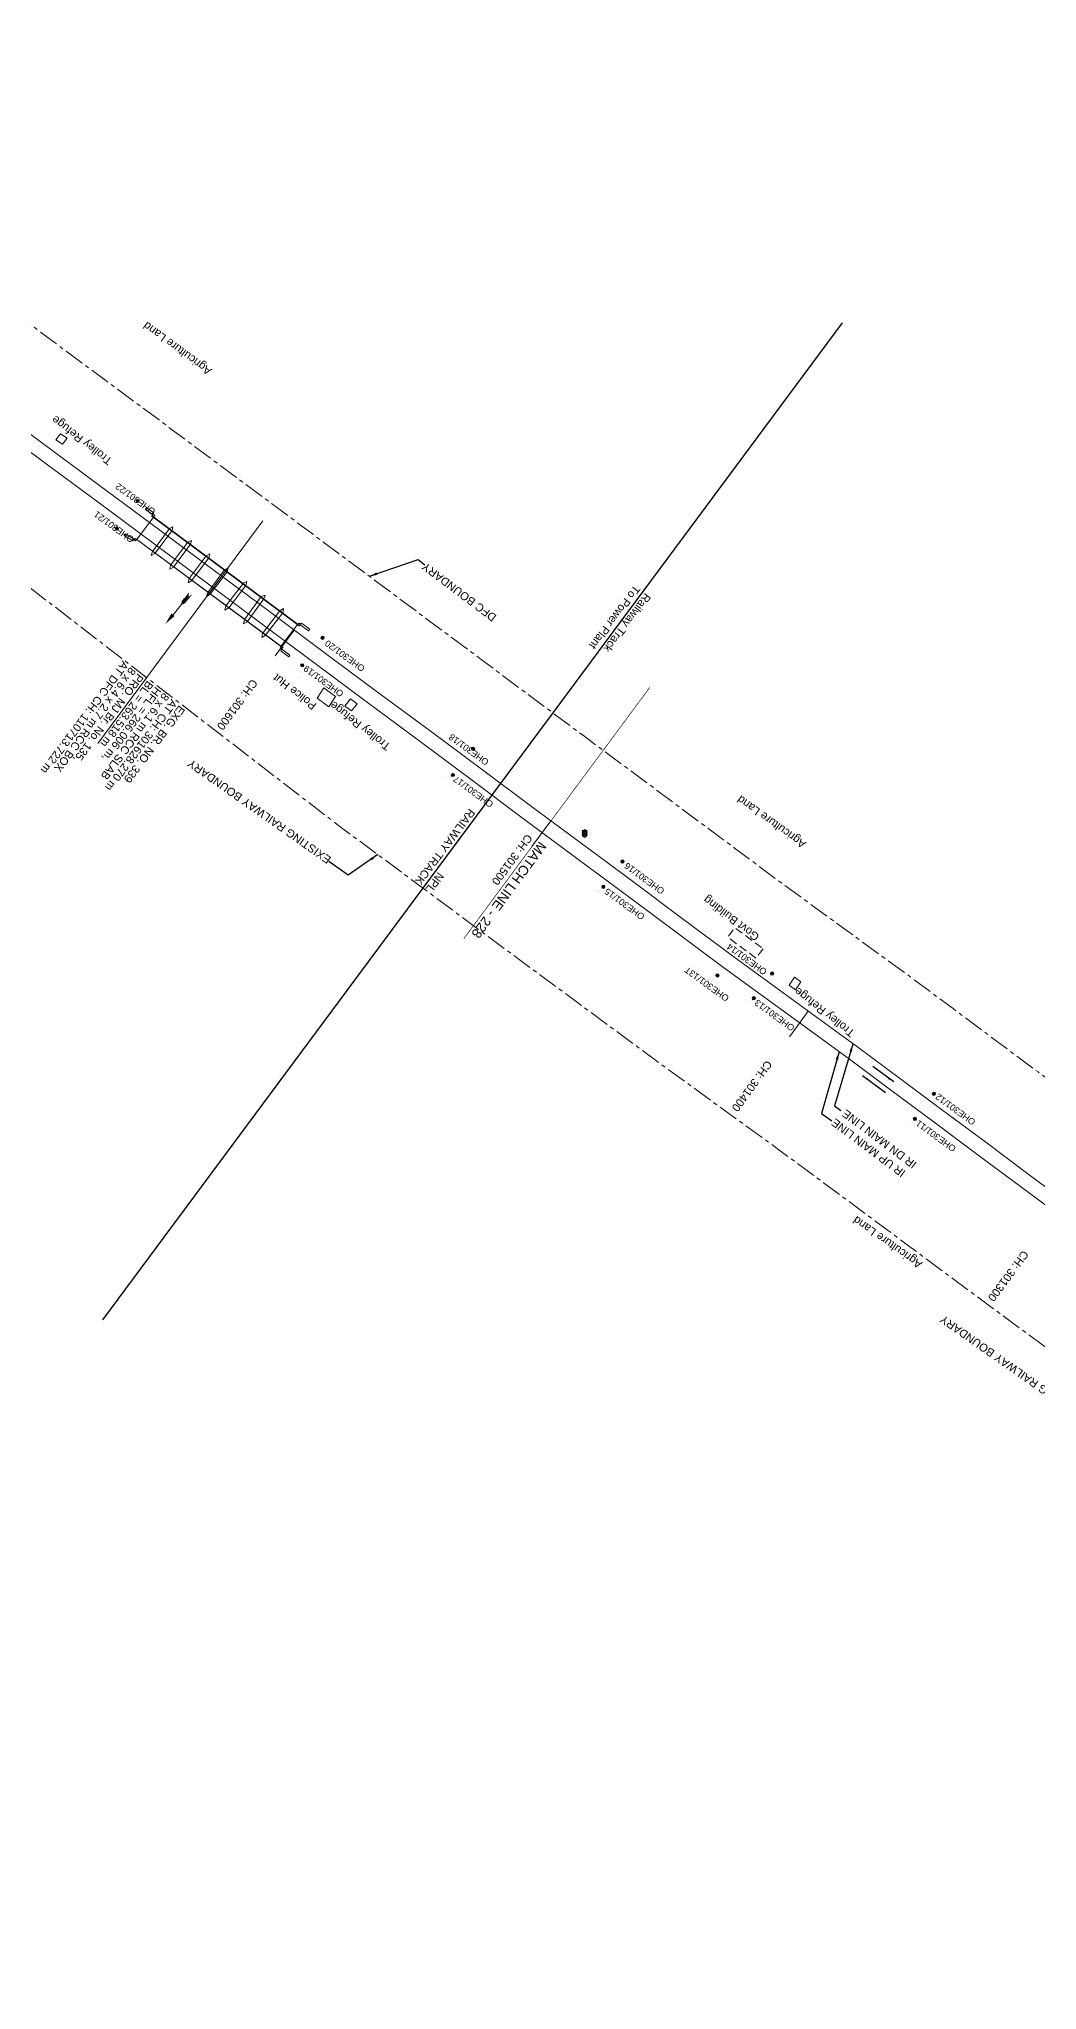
# Model space of a CAD drawing. Header units: metres. Extents: x 628572 to 650094, y 3375792 to 3391117.
# Drawn here: x 643437 to 643749, y 3380332 to 3380942 of the extents above; entities that cross this region are included whole.
import ezdxf
from ezdxf.enums import TextEntityAlignment as Align

# ---------------------------------------------------------------- set-up
doc = ezdxf.new("R2010")
doc.units = ezdxf.units.M
doc.header["$MEASUREMENT"] = 0
for name, pattern in [('CENTER', [2, 1.25, -0.25, 0.25, -0.25]), ('DASHED', [0.75, 0.5, -0.25]), ('PHANTOM2', [1.25, 0.625, -0.125, 0.125, -0.125, 0.125, -0.125])]:
    doc.linetypes.add(name, pattern=pattern)
for name, color, linetype, lineweight in [('BRIDGE DETAILS PLAN', 7, 'Continuous', 0), ('Commercial Building Semipucca', 251, 'Continuous', 0), ('Culvert Parapet', 7, 'Continuous', 0), ('DFCC BOUNDARY', 6, 'CENTER', 0), ('Existing Chainage', 7, 'Continuous', 0), ('Existing IR Track', 143, 'Continuous', 0), ('Existing Railway Boundary', 7, 'CENTER', 0), ('flow direction', 7, 'Continuous', 0), ('Govt buliding', 251, 'Continuous', 0), ('MATCH LINE', 7, 'Continuous', 0), ('OHE MAST', 8, 'Continuous', 0), ('Piers_Abutment', 7, 'Continuous', 0), ('Retaining Wall', 251, 'Continuous', 0), ('River Text', 5, 'Continuous', 0), ('Side Details', 251, 'Continuous', 0), ('Sign Board', 251, 'Continuous', 0), ('Text', 251, 'Continuous', 0), ('Trolley Stand', 251, 'Continuous', 0), ('Wing Wall', 7, 'Continuous', 0)]:
    doc.layers.add(name, color=color, linetype=linetype, lineweight=lineweight)
doc.layers.add('NPL SIDING', color=6, linetype='Continuous')
doc.styles.get("Standard").update_dxf_attribs({"font": 'arial.ttf'})
doc.styles.add('Style-Arial', font='arial.ttf')
doc.styles.add('Text', font='arial.ttf', dxfattribs={"height": 2})
doc.dimstyles.new('ISO-25', dxfattribs={"dimtxt": 2.5, "dimasz": 2.5, "dimexe": 1.25, "dimexo": 0.625, "dimtad": 1, "dimtxsty": 'Standard', "dimcen": 2.5, "dimadec": 0, "dimazin": 0, "dimtfac": 1, "dimtmove": 0, "dimatfit": 3, "dimfxl": 1, "dimarcsym": 0})

# ---------------------------------------------------------------- blocks, each defined once
blk = doc.blocks.new('SIG')
for color, points in [(1, [(-0.22, 0.42, 0.180295), (-0.01, 0.33, -0.00255), (0.01, 0.33, -0.00255), (0.02, 0.33, 0.180295), (0.23, 0.42, -0.002654), (0.25, 0.44, 0.184495), (0.33, 0.65, 1.000001), (-0.32, 0.65, 0.184495), (-0.24, 0.44, -0.002654)]), (2, [(0.23, -0.23, -0.002654), (0.25, -0.21, 0.184495), (0.33, 0.01, 1.000001), (-0.32, 0.01, 0.184495), (-0.24, -0.21, -0.002654), (-0.22, -0.23, 0.180295), (-0.01, -0.32, -0.00255), (0.01, -0.32, -0.00255), (0.02, -0.32, 0.180295)]), (3, [(0.23, -0.88, -0.002654), (0.25, -0.86, 0.184495), (0.33, -0.64, 1.000001), (-0.32, -0.64, 0.184495), (-0.24, -0.86, -0.002654), (-0.22, -0.88, 0.395599)])]:
    blk.add_hatch(color=color).paths.add_polyline_path(points)
for p, q in [((-0.31, 0.98), (-0.32, -0.9)), ((0.33, -0.9), (0.32, 0.98))]:
    blk.add_line(p, q)
at = {"flags": 128}
for points in [[(-0.31, 0.98), (-0.81, 0.98, 0.198758), (-0.42, 0.41, 0.003814), (-0.31, 0.39)], [(-0.31, 0.33), (-0.81, 0.33, 0.198758), (-0.42, -0.23, 0.003727), (-0.32, -0.26)], [(0.32, 0.98), (0.82, 0.98, -0.198758), (0.44, 0.41, -0.003814), (0.32, 0.39)], [(0.32, 0.33), (0.82, 0.33, -0.198758), (0.44, -0.23, -0.003727), (0.33, -0.26)], [(-0.32, -0.32), (-0.81, -0.32, 0.198758), (-0.42, -0.88, 0.003639), (-0.32, -0.9)], [(0.33, -0.32), (0.82, -0.32, -0.198758), (0.44, -0.88, -0.003639), (0.33, -0.9)]]:
    blk.add_lwpolyline(points, format="xyb", dxfattribs=at)
for centre, radius, start, end in [((0.01, 0.91), 0.324, 12.40488, 167.59512), ((0.01, 0.81), 0.357, 27.75781, 152.24219), ((0.01, -0.9), 0.324, 181.45715, 358.54285)]:
    blk.add_arc(centre, radius, start, end)
blk = doc.blocks.new('OHE MAST')
h = blk.add_hatch(color=256)
edge = h.paths.add_edge_path()
edge.add_arc((0, 0), 0.514, 0, 360)
at = {"const_width": 0.01, "flags": 128}
for points in [[(1.5, 3.5), (1.5, 2), (-1.5, 2), (-1.5, 3.5)], [(0, 2), (0, 0)]]:
    blk.add_lwpolyline(points, dxfattribs=at)
blk.add_circle((0, 0), 0.514)
blk = doc.blocks.new('River A')
at = {"layer": 'River Text'}
for p, q in [((0, 0), (-3.6, 7.5, -1499.5)), ((0.1, 6), (-3.5, 13.6, -1499.5)), ((0.1, 3.3), (-3.5, 10.8, -1499.5)), ((0.2, 9.9), (-3.4, 17.4, -1499.5)), ((0.3, 12.9), (-3.3, 20.5, -1499.5)), ((0.4, 16.4), (-3.2, 24, -1499.5)), ((0.5, 20.3), (-3.1, 27.8, -1499.5)), ((0.5, 22.3), (0, 0)), ((0, 0), (4, 7.4, -1499.5)), ((0.1, 6), (4.1, 13.4, -1499.5)), ((0.1, 3.3), (4.1, 10.7, -1499.5)), ((0.2, 9.9), (4.2, 17.2, -1499.5)), ((0.3, 12.9), (4.3, 20.3, -1499.5)), ((0.4, 16.4), (4.4, 23.8, -1499.5)), ((0.5, 20.3), (4.5, 27.7, -1499.5))]:
    blk.add_line(p, q, dxfattribs=at)
at = {"layer": 'River Text', "flags": 128}
blk.add_lwpolyline([(-0.7, -27.7), (0.5, 22.3)], dxfattribs=at)
at = {"layer": 'River Text', "extrusion": (0, 0, -1)}
blk.add_solid([(-3.5, -27.8), (1.3, -52.7), (4.8, -27.6)], dxfattribs=at)

msp = doc.modelspace()

# ---------------------------------------------------------------- linework, layer by layer
at = {"layer": 'BRIDGE DETAILS PLAN', "flags": 128}
msp.add_lwpolyline([(643455.7526, 3380721.4777), (643507.3307, 3380791.0483)], dxfattribs=at)
at = {"layer": 'Commercial Building Semipucca', "linetype": 'Continuous', "flags": 128}
msp.add_lwpolyline([(643527.9643, 3380732.9234), (643524.356, 3380735.6325), (643526.4579, 3380738.8048), (643530.0699, 3380736.0929), (643527.9643, 3380732.9234)], close=True, dxfattribs=at)
at = {"layer": 'Culvert Parapet', "linetype": 'Continuous', "flags": 128}
for points in [[(643472.7517, 3380792.5615), (643472.7072, 3380792.4837), (643518.7144, 3380758.226), (643518.7847, 3380758.2833), (643472.7517, 3380792.5615)], [(643513.6268, 3380751.4228), (643513.5699, 3380751.3367), (643467.5027, 3380785.4657), (643467.5596, 3380785.5518), (643513.6268, 3380751.4228)], [(643519.102, 3380758.7139), (643518.8193, 3380758.3158), (643518.3605, 3380758.6798), (643518.6557, 3380759.0554), (643519.102, 3380758.7139)], [(643513.0797, 3380751.6061), (643513.5298, 3380751.2674), (643513.2656, 3380750.9011), (643512.8378, 3380751.2278), (643513.0797, 3380751.6061)]]:
    msp.add_lwpolyline(points, close=True, dxfattribs=at)
at = {"layer": 'DFCC BOUNDARY', "ltscale": 5, "flags": 128}
msp.add_lwpolyline([(643812.3093, 3380572.2631), (643808.6724, 3380574.9777), (643793.2095, 3380586.5191), (643778.2448, 3380597.6421), (643763.3482, 3380608.7144), (643749.7736, 3380618.8204), (643735.9982, 3380629.076), (643723.1947, 3380638.6), (643709.7998, 3380648.5621), (643690.0477, 3380662.9402), (643670.4357, 3380677.2164), (643654.8999, 3380688.7702), (643639.33, 3380700.3503), (643623.6793, 3380711.9753), (643608.0162, 3380723.6096), (643592.0244, 3380735.5214), (643576.0362, 3380747.4305), (643559.2149, 3380759.9262), (643542.8146, 3380772.109), (643525.4077, 3380785.0526), (643508.5729, 3380797.5713), (643491.5674, 3380810.185), (643474.9054, 3380822.5435), (643458.6431, 3380834.5901), (643442.5469, 3380846.5134), (643427.1858, 3380857.9465), (643411.8459, 3380869.3639), (643394.9279, 3380881.9183), (643378.0712, 3380894.4272), (643361.5733, 3380906.6656), (643345.0316, 3380918.9365), (643327.8173, 3380931.7135), (643310.7678, 3380944.3682), (643276.4247, 3380969.8455), (643259.3635, 3380982.507), (643242.1351, 3380995.2928), (643222.7062, 3381009.6831), (643203.0589, 3381024.2351), (643183.8178, 3381038.4897), (643164.43, 3381052.853), (643145.2327, 3381067.0902), (643126.2605, 3381081.1605), (643109.9442, 3381093.1269), (643094.185, 3381104.6835), (643070.7732, 3381121.9216), (643047.567, 3381139.0085), (643025.8074, 3381155.1407), (643004.0325, 3381171.2845), (642988.5407, 3381182.7648), (642971.6994, 3381195.2495), (642949.8305, 3381211.504), (642926.6521, 3381228.7318), (642912.2142, 3381239.4542), (642897.7112, 3381250.225), (642880.681, 3381262.8766), (642863.5492, 3381275.6037), (642848.8569, 3381286.5082), (642830.5771, 3381300.0787), (642815.3655, 3381311.3602), (642796.6216, 3381325.2614), (642779.3631, 3381338.0981), (642762.2123, 3381350.8547), (642746.7818, 3381362.2976), (642731.1837, 3381373.8649), (642713.7244, 3381386.8427), (642695.8795, 3381400.107), (642676.186, 3381414.7288), (642656.3739, 3381429.4386), (642638.7427, 3381442.5386), (642620.5543, 3381456.0528), (642604.8402, 3381467.7078), (642587.9896, 3381480.2058), (642565.2925, 3381497.0883), (642541.6892, 3381514.6448), (642525.704, 3381526.5194), (642509.7629, 3381538.3612), (642491.0733, 3381552.2518), (642472.4595, 3381566.086), (642458.4237, 3381576.5074), (642444.2456, 3381587.0343), (642429.7967, 3381597.7603), (642415.357, 3381608.4793), (642397.6705, 3381621.593), (642380.0084, 3381634.6886), (642363.7544, 3381646.7691), (642347.2259, 3381659.0537), (642330.8575, 3381671.2261), (642314.3519, 3381683.5006), (642297.8931, 3381695.7457), (642281.8453, 3381707.6851), (642264.9228, 3381720.2432), (642248.3602, 3381732.5341), (642230.5414, 3381745.7954), (642212.7106, 3381759.0381), (642195.2367, 3381772.0213), (642177.7043, 3381785.0479), (642157.1992, 3381800.2569), (642136.6249, 3381815.5171), (642118.9645, 3381828.6404), (642101.3287, 3381841.7453), (642081.6266, 3381856.3336), (642061.8408, 3381870.9838), (642042.7256, 3381885.154), (642023.486, 3381899.4164), (642005.9697, 3381912.4264), (641988.4231, 3381925.4588), (641970.4215, 3381938.796), (641952.2749, 3381952.2408), (641931.9264, 3381967.3701), (641911.6528, 3381982.4438), (641898.9656, 3381991.8514), (641886.5608, 3382001.0055), (641876.0335, 3382008.8624), (641864.0463, 3382017.7726), (641852.3291, 3382026.4822), (641837.115, 3382037.7582), (641821.9667, 3382048.9854), (641806.6184, 3382060.3889), (641791.2687, 3382071.7933), (641778.1757, 3382081.5216), (641765.0647, 3382091.263), (641751.1214, 3382101.6324), (641737.1136, 3382112.0497), (641726.4516, 3382119.9432), (641715.7754, 3382127.8472), (641700.446, 3382139.2493), (641685.0398, 3382150.7085), (641672.5358, 3382160.0238), (641659.9859, 3382169.3732), (641642.1375, 3382182.6543), (641624.3659, 3382195.8782), (641611.4997, 3382205.4411), (641598.7051, 3382214.9508), (641579.3318, 3382229.3615), (641559.9393, 3382243.7865), (641545.7561, 3382254.3093), (641531.6069, 3382264.7929), (641516.2129, 3382276.2423), (641500.7739, 3382287.7114), (641484.9887, 3382299.3992), (641469.298, 3382311.017), (641453.4587, 3382322.7603), (641437.5808, 3382334.5322), (641423.9882, 3382344.5278), (641410.4861, 3382354.4572), (641398.1591, 3382363.7061), (641385.5887, 3382373.1374), (641369.5481, 3382385.0615), (641353.581, 3382396.931), (641340.174, 3382406.8961), (641326.8342, 3382416.8112), (641313.9782, 3382426.3292), (641301.2155, 3382435.7781), (641284.3444, 3382448.3055), (641267.4776, 3382460.8298), (641251.7036, 3382472.5569), (641235.976, 3382484.2496), (641219.0383, 3382496.817), (641202.2584, 3382509.2673), (641189.76, 3382518.5659), (641177.2671, 3382527.8539), (641163.4298, 3382538.1046), (641149.6816, 3382548.2893), (641137.5323, 3382557.3376), (641125.4142, 3382566.3629), (641111.3917, 3382576.7766), (641097.4434, 3382587.1352), (641086.4887, 3382595.2709), (641075.334, 3382603.5555), (641061.7644, 3382613.6593), (641047.9094, 3382623.9756), (641033.6643, 3382634.5297), (641019.4811, 3382645.038), (641006.7027, 3382654.5421), (640993.8916, 3382664.0705), (640978.9563, 3382675.1623), (640963.9965, 3382686.2723), (640946.2836, 3382699.3937), (640928.6538, 3382712.4537), (640913.4131, 3382723.7566), (640898.2075, 3382735.0336), (640883.6572, 3382745.852), (640855.1845, 3382767.015), (640841.3158, 3382777.3197), (640825.904, 3382788.7498), (640810.5106, 3382800.1663), (640797.3056, 3382809.9954), (640784.0814, 3382819.8389), (640767.3829, 3382832.244), (640750.7597, 3382844.5932), (640734.5712, 3382856.624), (640718.4561, 3382868.6002), (640700.8318, 3382881.7023), (640683.2571, 3382894.7676), (640668.0149, 3382906.0851), (640653.0827, 3382917.1726), (640637.096, 3382929.0729), (640621.3126, 3382940.8219), (640606.7688, 3382951.6133), (640592.2397, 3382962.3937), (640576.5383, 3382974.0634), (640560.8512, 3382985.7224), (640545.651, 3382997.022), (640530.4116, 3383008.3505), (640516.6491, 3383018.562), (640502.8751, 3383028.782), (640490.7881, 3383037.7114), (640478.8397, 3383046.5383), (640463.3449, 3383058.0659), (640447.6782, 3383069.721), (640428.9748, 3383083.5735), (640410.2094, 3383097.4719), (640387.4808, 3383114.4141), (640364.785, 3383131.332), (640350.7429, 3383141.7456), (640336.708, 3383152.1537), (640321.9965, 3383163.0459), (640307.2262, 3383173.9816), (640293.057, 3383184.4985), (640278.9681, 3383194.9558), (640263.9534, 3383206.1214), (640248.9885, 3383217.2501), (640234.9895, 3383227.6511), (640220.8998, 3383238.1196), (640203.1822, 3383251.2592), (640185.3658, 3383264.472), (640169.5446, 3383276.2399), (640153.6227, 3383288.0852), (640140.9567, 3383297.4857), (640127.9156, 3383307.1648), (640111.7201, 3383319.2), (640095.1302, 3383331.5282), (640080.0724, 3383342.6864), (640064.9887, 3383353.8638), (640050.3238, 3383364.7642), (640035.5809, 3383375.7224), (640023.8916, 3383384.3981), (640012.2409, 3383393.045), (639998.431, 3383403.2737), (639984.6827, 3383413.4567), (639970.0377, 3383424.3322), (639950.049, 3383439.1796), (639942.8737, 3383444.5141), (639926.5747, 3383456.6308), (639913.4666, 3383466.3801), (639896.5934, 3383478.9297), (639881.5054, 3383490.1549), (639866.4939, 3383501.3233), (639852.4765, 3383511.7446), (639838.5065, 3383522.1306), (639823.7382, 3383533.0543), (639809.0966, 3383543.8841), (639795.0765, 3383554.2956), (639781.0402, 3383564.7193), (639768.5196, 3383574.0242), (639755.953, 3383583.3633), (639741.5243, 3383594.0903), (639727.0981, 3383604.8155), (639713.2608, 3383615.1067), (639699.4745, 3383625.36), (639684.1093, 3383636.7884), (639668.7758, 3383648.193), (639654.5483, 3383658.7838), (639640.2683, 3383669.4137), (639622.7576, 3383682.4104), (639605.3264, 3383695.3482), (639590.884, 3383706.0812), (639576.4835, 3383716.7831), (639562.3867, 3383727.2481), (639548.2532, 3383737.7403), (639534.822, 3383747.7129), (639521.3566, 3383757.711), (639505.358, 3383769.5842), (639489.3927, 3383781.4328), (639473.4311, 3383793.2886), (639457.4738, 3383805.1412), (639442.7456, 3383816.0648), (639428.0129, 3383826.9918), (639404.2096, 3383844.6857), (639380.3313, 3383862.4353), (639363.908, 3383874.6137), (639346.9106, 3383887.212), (639330.3344, 3383899.5156)], dxfattribs=at)
at = {"layer": 'Existing Chainage', "color": 7, "linetype": 'Continuous', "lineweight": 13, "flags": 128}
for points in [[(643511.2253, 3380748.8588), (643517.1867, 3380756.8875)], [(643591.5143, 3380689.226), (643597.4661, 3380697.2619)], [(643672.0291, 3380629.7851), (643677.9163, 3380637.8685)]]:
    msp.add_lwpolyline(points, dxfattribs=at)
at = {"layer": 'Existing IR Track', "flags": 128}
for points in [[(643761.9089, 3380575.6657), (643746.6303, 3380587.003), (643733.4119, 3380596.8457), (643719.6393, 3380607.1009), (643706.8361, 3380616.6115), (643693.452, 3380626.5536), (643673.94, 3380640.7645), (643654.2307, 3380655.1206), (643638.5493, 3380666.7849), (643622.9315, 3380678.4011), (643607.3259, 3380689.9593), (643591.8126, 3380701.4492), (643575.6113, 3380713.4952), (643559.6481, 3380725.3644), (643542.8208, 3380737.8563), (643526.5749, 3380749.9167), (643508.9881, 3380762.9751), (643492.1665, 3380775.4649), (643475.1643, 3380788.0667), (643458.6675, 3380800.2939), (643442.2611, 3380812.4654), (643426.2759, 3380824.3245)], [(643759.1554, 3380571.9595), (643744.2588, 3380583.0318), (643730.6644, 3380593.1526), (643716.8889, 3380603.4083), (643704.0958, 3380612.9245), (643690.8347, 3380622.787), (643671.2151, 3380637.0687), (643651.4708, 3380651.4412), (643635.8038, 3380663.0926), (643620.2329, 3380674.6735), (643604.5982, 3380686.2866), (643588.9178, 3380697.9337), (643572.9088, 3380709.8584), (643556.9373, 3380721.755), (643540.1327, 3380734.2382), (643523.7325, 3380746.421), (643506.3132, 3380759.3739), (643489.4934, 3380771.8813), (643472.5034, 3380784.4836), (643455.8419, 3380796.8417), (643439.5954, 3380808.8765), (643423.4701, 3380820.8215)]]:
    msp.add_lwpolyline(points, dxfattribs=at)
at = {"layer": 'Existing Railway Boundary', "ltscale": 5, "flags": 128}
msp.add_lwpolyline([(631983.38, 3389039.032), (631997.7807, 3389029.4226), (631998.0481, 3389028.4172), (632017.689, 3389013.381), (632054.7643, 3388986.9088), (632106.6339, 3388955.856), (632154.9467, 3388925.0992), (632230.8669, 3388875.9972), (632261.2753, 3388857.0709), (632290.5359, 3388840.2738), (632385.6616, 3388776.6365), (632400.5735, 3388766.5357), (632397.5375, 3388762.1235), (632395.5364, 3388759.1088), (632389.2973, 3388750.367), (632386.7075, 3388746.9674), (632380.0799, 3388739.4039), (632361.8258, 3388715.063), (632365.1364, 3388712.5802), (632373.8273, 3388706.8724), (632388.4278, 3388697.2834), (632403.5607, 3388687.3436), (632418.7904, 3388677.3402), (632434.5002, 3388667.0345), (632450.2517, 3388656.7014), (632466.7864, 3388645.8571), (632483.3195, 3388635.0137), (632501.7611, 3388622.9148), (632520.2525, 3388610.7831), (632536.8197, 3388599.9238), (632553.3588, 3388589.0829), (632565.8495, 3388580.885), (632578.4671, 3388572.604), (632596.9196, 3388560.5289), (632615.4939, 3388548.3741), (632635.6038, 3388535.295), (632652.8405, 3388523.9973), (632669.9946, 3388512.743), (632686.4084, 3388501.9869), (632696.8068, 3388495.1588), (632732.8678, 3388550.0585), (632815.552, 3388494.313), (632865.8266, 3388462.6693), (632954.7858, 3388408.1832), (633025.1519, 3388369.9037), (633056.7277, 3388353.8904), (633065.1399, 3388349.0145), (633088.5914, 3388328.9973), (633152.5885, 3388273.22), (633202.5468, 3388242.3953), (633264.4413, 3388204.6969), (633318.529, 3388171.7998), (633353.1394, 3388148.7029), (633406.9301, 3388112.3266), (633420.502, 3388103.4378), (633436.8123, 3388092.7008), (633466.2362, 3388073.356), (633479.8402, 3388064.4269), (633497.3225, 3388052.9837), (633514.7073, 3388041.6043), (633531.7969, 3388030.3277), (633546.129, 3388020.9518), (633562.4852, 3388010.2117), (633576.5949, 3388000.9466), (633594.4174, 3387989.2137), (633606.8568, 3387981.0241), (633607.7091, 3387982.3188), (633610.8424, 3387980.256), (633626.8506, 3387969.7582), (633642.9494, 3387959.201), (633660.1619, 3387947.8844), (633677.4438, 3387936.5221), (633693.0899, 3387926.2037), (633708.7685, 3387915.8637), (633726.0343, 3387904.4973), (633743.3468, 3387893.1002), (633758.2779, 3387883.3197), (633773.1647, 3387873.5681), (633789.2894, 3387862.9617), (633805.4356, 3387852.3412), (633820.4764, 3387842.4668), (633835.4704, 3387832.6232), (633852.0416, 3387821.7432), (633886.4734, 3387799.1411), (633904.4207, 3387787.3621), (633919.3393, 3387777.5707), (633934.3023, 3387767.7502), (633949.6629, 3387757.6969), (633964.9235, 3387747.7091), (633980.0551, 3387737.7098), (633995.2041, 3387727.6988), (634012.3387, 3387716.4289), (634029.3333, 3387705.2512), (634045.5362, 3387694.5849), (634061.6293, 3387683.9862), (634078.9907, 3387672.5929), (634096.3149, 3387661.224), (634113.1506, 3387650.1721), (634130.0059, 3387639.1072), (634145.8823, 3387628.6414), (634161.8963, 3387618.085), (634177.8703, 3387607.6107), (634193.7633, 3387597.1895), (634209.9993, 3387586.506), (634226.097, 3387575.9134), (634243.1652, 3387564.6955), (634260.1615, 3387553.5249), (634275.6177, 3387543.3646), (634291.1318, 3387533.1662), (634296.8083, 3387529.4449), (634291.9143, 3387522.0113), (634301.9583, 3387515.4268), (634317.7028, 3387505.1053), (634344.1271, 3387487.7818), (634370.6963, 3387470.3636), (634386.1901, 3387460.3813), (634401.9429, 3387450.229), (634426.4972, 3387434.0857), (634451.3792, 3387417.727), (634475.9114, 3387401.5928), (634500.3759, 3387385.5031), (634523.6732, 3387370.1555), (634547.0997, 3387354.7227), (634564.8006, 3387343.068), (634582.571, 3387331.3674), (634601.3879, 3387318.9723), (634620.2858, 3387306.5238), (634639.3106, 3387294.0156), (634658.1243, 3387281.6461), (634679.4814, 3387267.2836), (634702.026, 3387254.0413), (634712.9167, 3387246.4104), (634726.0042, 3387238.4627), (634737.8854, 3387230.0656), (634750.9438, 3387221.7267), (634764.9008, 3387212.4131), (634775.612, 3387204.6159), (634789.3703, 3387195.959), (634801.4607, 3387188.869), (634814.7172, 3387180.8194), (634815.4987, 3387180.2694), (634827.9598, 3387171.3498), (634840.5994, 3387164.128), (634854.2176, 3387155.5292), (634871.8787, 3387143.9515), (634877.6173, 3387139.7695), (634887.5373, 3387132.4757), (634902.4262, 3387121.5277), (634921.3448, 3387107.4791), (634940.6674, 3387093.1306), (634962.2421, 3387077.0753), (634984.1126, 3387060.8), (635000.5185, 3387048.6195), (635017.0238, 3387036.3652), (635035.7455, 3387022.426), (635054.4369, 3387008.5092), (635082.1937, 3386987.9155), (635109.8573, 3386967.3911), (635134.2436, 3386949.2611), (635158.5309, 3386931.2047), (635180.7563, 3386914.7058), (635202.7867, 3386898.3516), (635206.1213, 3386895.8016), (635211.1242, 3386892.0437), (635230.1367, 3386877.9281), (635249.207, 3386863.7701), (635270.9723, 3386847.61), (635292.819, 3386831.3895), (635313.1117, 3386816.3456), (635333.3618, 3386801.3334), (635352.372, 3386787.2182), (635371.5331, 3386772.9909), (635390.4616, 3386758.9197), (635409.8226, 3386744.527), (635427.2062, 3386731.6093), (635445.0434, 3386718.3546), (635461.6171, 3386706.0794), (635478.4695, 3386693.5976), (635493.4196, 3386682.4884), (635508.6023, 3386671.2062), (635518.0063, 3386664.2196), (635527.5618, 3386657.1206), (635543.461, 3386645.2907), (635559.7145, 3386633.1978), (635591.676, 3386610.2688), (635606.0755, 3386599.5015), (635620.6466, 3386588.6057), (635636.5434, 3386576.7606), (635652.3995, 3386564.9458), (635668.2493, 3386553.1365), (635683.9787, 3386541.4169), (635700.2614, 3386528.9886), (635716.7419, 3386516.4094), (635732.9183, 3386504.3569), (635749.0007, 3386492.3748), (635764.9276, 3386480.5277), (635780.91, 3386468.6394), (635796.8963, 3386456.7694), (635812.8908, 3386444.8934), (635829.3631, 3386432.6938), (635845.7912, 3386420.527), (635861.6814, 3386408.7334), (635877.6317, 3386396.8953), (635893.2055, 3386385.3425), (635908.8769, 3386373.7174), (635925.058, 3386361.6972), (635941.2668, 3386349.6564), (635956.6865, 3386338.1889), (635972.0823, 3386326.7391), (635987.7899, 3386315.0493), (636003.5308, 3386303.3347), (636019.0977, 3386291.765), (636034.6476, 3386280.2079), (636050.7681, 3386268.2256), (636066.8961, 3386256.2378), (636083.1084, 3386244.1987), (636099.3561, 3386232.1333), (636114.134, 3386221.1471), (636147.8198, 3386196.1265), (636166.7058, 3386182.1085), (636182.4635, 3386170.4111), (636198.2037, 3386158.7268), (636214.3364, 3386146.7471), (636230.3919, 3386134.8247), (636230.9614, 3386134.4025), (636228.154, 3386130.995), (636300.9317, 3386076.4069), (636382.1931, 3386014.4435), (636463.0816, 3385952.0584), (636544.2755, 3385889.3268), (636568.8921, 3385871.1182), (636613.4471, 3385839.7025), (636628.0709, 3385853.6506), (636650.5128, 3385835.4717), (636693.9069, 3385800.1065), (636686.7095, 3385790.4003), (636696.0629, 3385782.3378), (636710.473, 3385769.9165), (636766.0138, 3385726.4206), (636849.4668, 3385668.9836), (636931.64, 3385608.8479), (637013.8419, 3385548.1951), (637096.6082, 3385488.6336), (637121.9489, 3385470.2058), (637176.9181, 3385426.1737), (637258.1753, 3385363.4078), (637340.1494, 3385301.7514), (637422.2947, 3385241.0852), (637447.0788, 3385223.2045), (637528.2227, 3385160.8768), (637610.9552, 3385100.7612), (637694.8717, 3385041.953), (637753.3499, 3385002.2846), (637771.5944, 3384989.982), (637771.5944, 3384979.4924), (637852.0915, 3384922.0343), (637935.0162, 3384862.0714), (637993.4351, 3384821.4573), (638019.0158, 3384803.2052), (638102.4107, 3384745.0584), (638178.9785, 3384688.3398), (638237.6603, 3384636.8079), (638344.701, 3384557.2221), (638427.4112, 3384496.8586), (638508.4228, 3384435.5926), (638565.3238, 3384391.9743), (638589.782, 3384373.2765), (638631.8324, 3384337.8543), (638619.2503, 3384320.7689), (638700.6253, 3384258.2275), (638758.2306, 3384210.1286), (638748.4263, 3384194.4881), (638832.9819, 3384135.241), (638898.2751, 3384089.8354), (638910.685, 3384104.7359), (638994.0238, 3384045.8483), (639077.2216, 3383986.384), (639102.1383, 3383968.0886), (639159.8745, 3383926.5901), (639184.8741, 3383908.5552), (639242.6613, 3383867.4991), (639268.1519, 3383849.1332), (639327.9549, 3383811.5106), (639354.2186, 3383795.0507), (639414.5653, 3383756.9689), (639440.0428, 3383739.3736), (639498.3493, 3383699.1058), (639523.8465, 3383681.6785), (639574.9736, 3383646.7331), (639583.1624, 3383652.0276), (639689.1575, 3383571.5368), (639770.3529, 3383510.1038), (639826.8338, 3383467.0843), (639851.6063, 3383448.3401), (639907.8381, 3383405.1303), (639928.7552, 3383389.2727), (639932.4136, 3383385.8226), (639987.4639, 3383341.8457), (640012.7135, 3383323.0928), (640093.1273, 3383262.0565), (640171.8725, 3383196.1592), (640228.3322, 3383153.381), (640311.5957, 3383095.2106), (640394.8641, 3383036.2274), (640477.4145, 3382977.0386), (640559.1827, 3382915.4685), (640665.4567, 3382835.3045), (640720.6935, 3382789.5682), (640744.1896, 3382769.9043), (640801.5333, 3382727.7921), (640884.497, 3382668.355), (640967.4181, 3382609.4811), (641049.3321, 3382547.9775), (641130.842, 3382487.0083), (641212.6929, 3382426.3203), (641295.2397, 3382366.2732), (641377.1032, 3382305.6407), (641458.6913, 3382244.4694), (641539.788, 3382182.3426), (641622.1383, 3382122.0097), (641702.364, 3382062.6427), (641784.5528, 3382001.6936), (641867.0132, 3381941.5198), (641973.939, 3381862.1361), (642047.1447, 3381806.5386), (642111.3474, 3381756.247), (642135.5451, 3381737.1522), (642191.6481, 3381692.8805), (642216.3665, 3381674.0919), (642297.8377, 3381612.4104), (642380.4062, 3381552.4772), (642463.3246, 3381492.4122), (642545.7114, 3381431.7783), (642627.5896, 3381371.9523), (642710.042, 3381311.7191), (642794.2249, 3381254.3826), (642875.8129, 3381193.2771), (642956.3456, 3381130.3141), (643036.4583, 3381067.3443), (643117.185, 3381004.8095), (643172.4593, 3380960.8682), (643197.158, 3380942.1115), (643255.3116, 3380901.5691), (643282.0179, 3380885.9855), (643340.0019, 3380844.3971), (643414.9945, 3380785.1482), (643451.8986, 3380756.7808), (643532.8037, 3380694.4612), (643535.2972, 3380692.6635), (643551.2784, 3380680.8194), (643567.3357, 3380668.919), (643583.0638, 3380657.2952), (643598.7082, 3380645.7333), (643614.3081, 3380634.1892), (643630.1523, 3380622.4653), (643650.0814, 3380608.0318), (643669.585, 3380593.9065), (643682.7179, 3380584.1884), (643695.5222, 3380574.7117), (643709.3225, 3380564.4893), (643722.9637, 3380554.3847), (643737.887, 3380543.3483), (643752.8235, 3380532.3022), (643768.2592, 3380520.8389), (643783.7331, 3380509.3472), (643799.7855, 3380497.4973), (643815.9413, 3380485.5714), (643832.7782, 3380473.1288), (643849.7289, 3380460.6021), (643866.059, 3380448.5159), (643882.3496, 3380436.4589), (643898.3816, 3380424.7148), (643914.2305, 3380413.1048), (643929.3278, 3380401.9147), (643944.4267, 3380390.7231), (643959.7518, 3380379.1349), (643975.3902, 3380367.3097), (643987.907, 3380358.1055), (644000.1603, 3380349.0958), (644017.4569, 3380336.3184), (644034.4669, 3380323.7528), (644046.4455, 3380314.9727), (644249.4258, 3380165.3983), (644621.007, 3379887.6965), (644676.9944, 3379845.4482), (644702.8645, 3379825.9912), (644738.6024, 3379799.4801), (644742.2817, 3379796.7418), (644771.2557, 3379773.8192), (644804.6479, 3379750.2058), (644834.554, 3379728.6172), (644848.5372, 3379718.5093), (644863.2911, 3379707.9396), (644878.1999, 3379697.2589), (644893.8111, 3379686.127), (644909.381, 3379675.0245), (644918.4816, 3379668.5863), (644935.1691, 3379656.7791), (644907.7997, 3379620.3367), (644936.8456, 3379598.666), (644961.4527, 3379618.4234), (645145.9779, 3379481.4776), (645154.4712, 3379493.1591), (645276.7247, 3379402.534), (645270.2115, 3379393.7381), (645468.3754, 3379252.8811), (645478.6859, 3379267.1096), (645498.5589, 3379252.3702), (645510.5872, 3379243.9988), (645510.5872, 3379243.9988), (645531.3517, 3379228.922), (645544.8911, 3379218.91), (645549.0311, 3379215.8257)], dxfattribs=at)
at = {"layer": 'Govt buliding', "color": 88, "linetype": 'DASHED', "ltscale": 5, "flags": 128}
msp.add_lwpolyline([(643663.8096, 3380657.3083), (643661.6032, 3380654.3666), (643652.783, 3380660.9523), (643654.9895, 3380663.894), (643663.8096, 3380657.3083)], close=True, dxfattribs=at)
at = {"layer": 'MATCH LINE', "linetype": 'PHANTOM2', "ltscale": 15, "const_width": 0.2}
msp.add_lwpolyline([(643628.3559, 3380738.9684), (643570.2323, 3380660.4916)], dxfattribs=at)
at = {"layer": 'NPL SIDING'}
msp.add_lwpolyline([(643688.5429, 3380852.9203), (643457.2675, 3380541.3712)], dxfattribs=at)
at = {"layer": 'Piers_Abutment', "linetype": 'Continuous', "flags": 128}
for points in [[(643467.8604, 3380785.1244), (643473.2935, 3380792.2559)], [(643512.9425, 3380751.6614), (643518.35, 3380758.7125)]]:
    msp.add_lwpolyline(points, dxfattribs=at)
for points in [[(643472.4294, 3380780.2116), (643472.8621, 3380781.4924), (643478.154, 3380788.6772), (643479.2235, 3380789.1818), (643479.0097, 3380788.0168), (643473.6287, 3380780.8364), (643472.4294, 3380780.2116)], [(643478.242, 3380775.9329), (643479.4253, 3380776.5196), (643484.7784, 3380783.701), (643485.0249, 3380784.8914), (643483.9227, 3380784.3614), (643478.5166, 3380777.2309), (643478.242, 3380775.9329)], [(643484.0376, 3380771.7081), (643485.1077, 3380772.2871), (643490.4713, 3380779.4357), (643490.8354, 3380780.7067), (643489.6721, 3380780.09), (643484.3112, 3380772.9731), (643484.0376, 3380771.7081)], [(643496.2611, 3380775.1116), (643496.5084, 3380776.3364), (643495.3379, 3380775.7201), (643490.1187, 3380768.6457), (643489.7499, 3380767.362), (643490.9347, 3380768.0875), (643496.2611, 3380775.1116)], [(643502.0913, 3380770.8696), (643502.3128, 3380772.085), (643501.2768, 3380771.5516), (643495.841, 3380764.4532), (643495.4837, 3380763.1248), (643496.7327, 3380763.8309), (643502.0913, 3380770.8696)], [(643508.088, 3380767.843), (643506.8866, 3380767.3522), (643501.6348, 3380760.1761), (643501.2711, 3380758.8274), (643502.459, 3380759.4919), (643507.7082, 3380766.6112), (643508.088, 3380767.843)], [(643507.2627, 3380755.8807), (643507.0487, 3380754.6286), (643508.1342, 3380755.2298), (643513.5936, 3380762.273), (643513.8635, 3380763.6481), (643512.6497, 3380762.9356), (643507.2627, 3380755.8807)]]:
    msp.add_lwpolyline(points, close=True, dxfattribs=at)
at = {"layer": 'Retaining Wall', "linetype": 'Continuous', "flags": 128}
for points in [[(643471.0316, 3380795.1437), (643470.6269, 3380794.5862), (643472.8495, 3380792.9841), (643473.2542, 3380793.5416), (643471.0316, 3380795.1437)], [(643464.4276, 3380786.9716), (643464.0396, 3380786.4815), (643466.754, 3380784.7973), (643467.142, 3380785.2874), (643464.4276, 3380786.9716)], [(643519.4725, 3380759.0622), (643522.0785, 3380757.2182), (643521.6833, 3380756.683), (643519.032, 3380758.5203), (643519.4725, 3380759.0622)], [(643513.2751, 3380750.8843), (643512.9452, 3380750.4269), (643515.4788, 3380748.5695), (643515.8086, 3380749.027), (643513.2751, 3380750.8843)]]:
    msp.add_lwpolyline(points, close=True, dxfattribs=at)
at = {"layer": 'Trolley Stand', "linetype": 'Continuous', "flags": 128}
for points in [[(643446.1293, 3380816.8379), (643444.6758, 3380814.9573), (643442.6004, 3380816.3407), (643444.0539, 3380818.2213), (643446.1293, 3380816.8379)], [(643533.0331, 3380733.1723), (643534.8336, 3380735.3913), (643536.8624, 3380733.8856), (643535.0618, 3380731.6665), (643533.0331, 3380733.1723)], [(643673.9881, 3380644.4664), (643671.9738, 3380645.9413), (643673.6102, 3380648.4317), (643675.6247, 3380646.9566), (643673.9881, 3380644.4664)]]:
    msp.add_lwpolyline(points, close=True, dxfattribs=at)
at = {"layer": 'Wing Wall', "linetype": 'Continuous', "flags": 128}
for points in [[(643473.2019, 3380792.2462), (643472.6877, 3380792.6444), (643473.0563, 3380793.1078), (643473.576, 3380792.7052), (643473.2019, 3380792.2462)], [(643467.3934, 3380785.4714), (643467.8434, 3380785.1134), (643467.5995, 3380784.7632), (643467.1338, 3380785.1162), (643467.3934, 3380785.4714)]]:
    msp.add_lwpolyline(points, close=True, dxfattribs=at)

# ---------------------------------------------------------------- block references
at = {"layer": 'OHE MAST', "color": 2, "rotation": 143.3908318566117}
for p in [(643468.192, 3380797.238), (643461.73, 3380788.631), (643526.038, 3380754.483), (643519.685, 3380745.885), (643573.126, 3380719.817), (643566.807, 3380711.607), (643619.798, 3380684.558), (643613.848, 3380676.685), (643649.521, 3380648.985), (643666.639, 3380649.555), (643660.903, 3380641.845), (643717.208, 3380612.011), (643711.276, 3380604.146)]:
    msp.add_blockref('OHE MAST', p, dxfattribs=at)
at = {"layer": 'River Text', "xscale": 0.1499234070063734, "yscale": 0.1499234070063734, "zscale": 0.1499234070063734, "rotation": 321.7137293221169}
msp.add_blockref('River A', (643481.9313, 3380764.902), dxfattribs=at)
at = {"layer": 'Sign Board', "linetype": 'Continuous'}
msp.add_blockref('SIG', (643608.011, 3380693.327), dxfattribs=at)

# ---------------------------------------------------------------- texts
at = {"layer": 'BRIDGE DETAILS PLAN', "color": 10}
for s, p in [('AT DFC CH: 110713.722 m', (643463.5413, 3380747.482)), ('8 x 6.4 x 2.7 m RCC BOX', (643465.899, 3380745.5313)), ('PRO. MJ Br. No. 135,', (643468.2566, 3380743.5805))]:
    msp.add_text(s, height=2.5, rotation=233, dxfattribs=at).set_placement(p)
at = {"layer": 'BRIDGE DETAILS PLAN'}
for s, p in [('BL = 263.518 m', (643471.3072, 3380741.2722)), ('HFL = 266.006 m,', (643473.806, 3380739.3905)), ('8 x 6.1 m RCC SLAB', (643476.3048, 3380737.5088)), ('AT CH: 301628.270 m', (643478.7626, 3380735.5452)), ('EXG. BR. NO. 339 ', (643481.2205, 3380733.5816))]:
    msp.add_text(s, height=2.5, rotation=233, dxfattribs=at).set_placement(p)
at = {"layer": 'DFCC BOUNDARY', "linetype": 'Continuous', "ltscale": 5}
msp.add_text('DFC BOUNDARY', height=2.5, rotation=143, dxfattribs=at).set_placement((643557.586, 3380777.1769), align=Align.MIDDLE_RIGHT)
at = {"layer": 'Existing Chainage', "color": 7, "lineweight": 0, "char_height": 2.5, "attachment_point": 4, "line_spacing_factor": 0.6, "style": 'Style-Arial'}
for s, insert, rotation in [('CH: 301600', (643504.9293, 3380741.0784), 233.4056384), ('CH: 301500', (643590.861, 3380692.64), 233.4746346), ('CH: 301400', (643665.805, 3380621.9471), 233.9334468), ('CH: 301300', (643746.0278, 3380562.5453), 233.4231894)]:
    msp.add_mtext(s, dxfattribs=dict(at, insert=insert, rotation=rotation))
at = {"layer": 'Existing IR Track', "color": 7, "lineweight": 0}
for s, p in [('IR DN MAIN LINE', (643688.9958, 3380606.2552)), ('IR UP MAIN LINE', (643685.6493, 3380603.4268))]:
    msp.add_text(s, height=2.5, rotation=143, dxfattribs=at).set_placement(p, align=Align.MIDDLE_RIGHT)
at = {"layer": 'Existing Railway Boundary', "linetype": 'Continuous', "ltscale": 5}
for p in [(643484.9923, 3380716.6707), (643720.277, 3380542.9818)]:
    msp.add_text('EXISTING RAILWAY BOUNDARY', height=2.5, rotation=144.877675, dxfattribs=at).set_placement(p, align=Align.RIGHT)
at = {"layer": 'MATCH LINE', "linetype": 'Continuous'}
msp.add_text('MATCH LINE - 228', height=3, rotation=233.6237118, dxfattribs=at).set_placement((643593.8287, 3380691.0989))
at = {"layer": 'NPL SIDING', "char_height": 2.5, "rotation": 233, "style": 'Text'}
for s, insert, width, attachment_point in [('Railway Track \\PTo Power Plant', (643628.9175, 3380767.1741), 30.733622, 1), ('NPL \\PRAILWAY TRACK', (643560.0922, 3380674.5339), 34.476914, 3)]:
    msp.add_mtext(s, dxfattribs=dict(at, insert=insert, width=width, attachment_point=attachment_point))
at = {"layer": 'OHE MAST'}
for s, p in [('OHE301/22', (643462.1927, 3380802.95)), ('OHE301/21', (643455.4916, 3380794.2423)), ('OHE301/20', (643527.6876, 3380753.9271)), ('OHE301/19', (643521.0218, 3380746.0083)), ('OHE301/18', (643566.4399, 3380724.6332)), ('OHE301/17', (643567.8583, 3380711.466)), ('OHE301/16', (643621.3676, 3380684.3716)), ('OHE301/15', (643615.1656, 3380676.3737)), ('OHE301/14', (643653.3945, 3380659.1384)), ('OHE301/13T', (643640.1779, 3380651.855)), ('OHE301/13', (643662.0675, 3380641.5939)), ('OHE301/12', (643718.6403, 3380612.1929)), ('OHE301/11', (643712.5268, 3380603.8932))]:
    msp.add_text(s, height=2, rotation=144, dxfattribs=at).set_placement(p, align=Align.RIGHT)
at = {"layer": 'Side Details'}
for rotation, p in [(143.653825, (643491.6112, 3380838.3696)), (144.2733162, (643677.4712, 3380690.5274)), (144.7200931, (643713.8145, 3380559.237))]:
    msp.add_text('Agriculture Land', height=2.5, rotation=rotation, dxfattribs=at).set_placement(p)
at = {"layer": 'Text', "style": 'Text'}
for rotation, p in [(142.4332976, (643460.5254, 3380810.2238)), (142.4862781, (643547.5659, 3380721.0109)), (142.1167336, (643692.7055, 3380631.4573))]:
    msp.add_text('Trolley Refuge', height=2.5, rotation=rotation, dxfattribs=at).set_placement(p)
at = {"layer": 'Text'}
msp.add_text('Police Hut', height=2.5, rotation=142.3974254, dxfattribs=at).set_placement((643524.3805, 3380733.7318))
at = {"layer": 'Text', "color": 88, "linetype": 'DASHED', "style": 'Text'}
msp.add_text('Govt Building', height=2.5, rotation=142.9103716, dxfattribs=at).set_placement((643653.836, 3380666.8107), align=Align.MIDDLE_CENTER)

# ---------------------------------------------------------------- leaders
at = {"layer": 'DFCC BOUNDARY', "linetype": 'Continuous', "lineweight": 0, "ltscale": 5}
msp.add_leader([(643540.673, 3380773.7015), (643555.9113, 3380778.989), (643558.0336, 3380777.3029)], dimstyle='ISO-25', override={"dimtxt": 3, "dimtad": 0, "dimdec": 3, "dimzin": 2, "dimtdec": 3}, dxfattribs=at)
at = {"layer": 'Existing IR Track', "color": 7, "lineweight": 0}
for points in [[(643687.5835, 3380625.1105), (643682.1158, 3380605.879), (643685.2704, 3380603.5464)], [(643691.9118, 3380627.5293), (643686.0986, 3380608.2551), (643688.1431, 3380606.7433)]]:
    msp.add_leader(points, dimstyle='ISO-25', override={"dimtxt": 3, "dimtad": 0}, dxfattribs=at)
at = {"layer": 'Existing Railway Boundary', "linetype": 'Continuous', "ltscale": 5}
msp.add_leader([(643543.2878, 3380686.7415), (643534.0121, 3380680.2958), (643528.0227, 3380684.5735)], dimstyle='ISO-25', override={"dimtxt": 3, "dimasz": 2.5, "dimgap": 0.625, "dimtad": 0, "dimdec": 3, "dimzin": 2, "dimtdec": 3}, dxfattribs=at)
at = {"layer": 'flow direction', "lineweight": 0}
for points in [[(643694.8726, 3380617.6653), (643702.0399, 3380612.3698)], [(643704.638, 3380615.7301), (643698.1331, 3380620.5338)]]:
    msp.add_leader(points, dimstyle='ISO-25', override={"dimtxt": 0.5, "dimasz": 2, "dimtad": 0}, dxfattribs=at)

doc.saveas('drawing.dxf')
